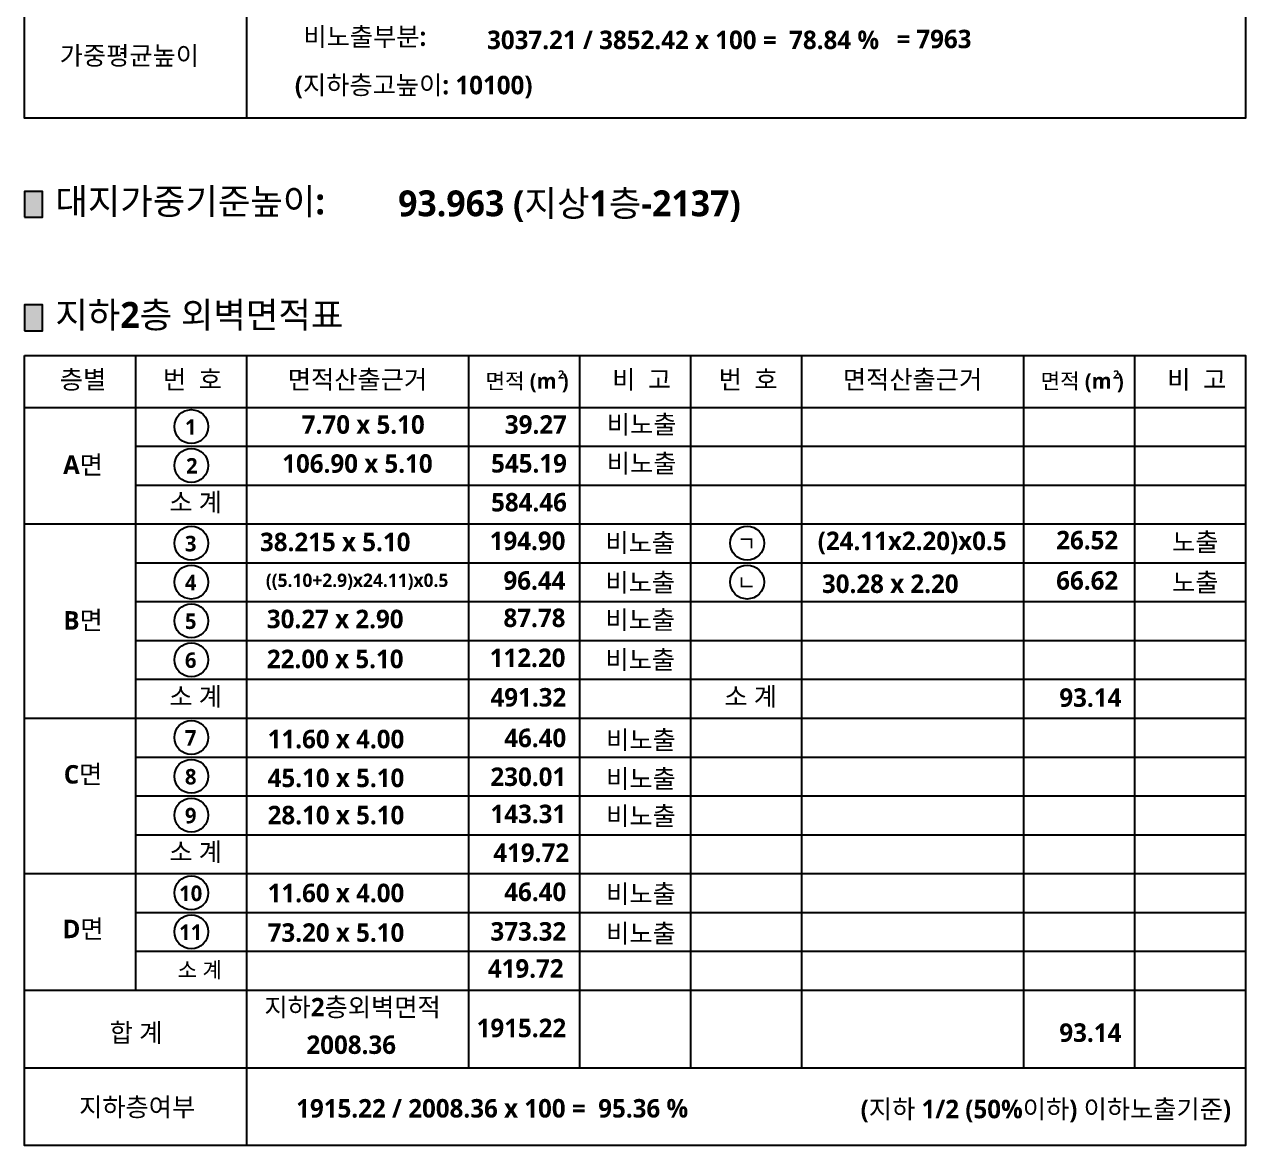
# Model space of a CAD drawing. Header units: millimetres. Extents: x 22503 to 190005487, y 16353 to 455456909.
# Drawn here: x 22503 to 187503, y 167866 to 319354 of the extents above; entities that cross this region are included whole.
import ezdxf
from ezdxf.enums import TextEntityAlignment as Align

# ---------------------------------------------------------------- set-up
doc = ezdxf.new("R2010")
doc.units = ezdxf.units.MM
doc.header["$LTSCALE"] = 400
doc.header["$MEASUREMENT"] = 0
for name, color, linetype in [('A-ANNO-GRA1', 7, 'CONTINUOUS'), ('A-ANNO-GRA2', 4, 'CONTINUOUS'), ('A-ANNO-TEXT2', 3, 'CONTINUOUS'), ('A-ANNO-TEXT3', 7, 'CONTINUOUS'), ('A-ANNO-TITL', 7, 'CONTINUOUS'), ('ETC', 6, 'CONTINUOUS')]:
    doc.layers.add(name, color=color, linetype=linetype)
doc.styles.add('SH_대대리576', font='')
doc.styles.get('SH_대대리576').set_extended_font_data('NanumGothic', bold=True)

msp = doc.modelspace()

# ---------------------------------------------------------------- hatches: boundary and pattern name
at = {"layer": 'A-ANNO-TITL'}
h = msp.add_hatch(color=256, dxfattribs=at)
h.dxf.hatch_style = 1
h.paths.add_polyline_path([(22503.3, 293295.5), (24931.3, 293295.5), (24931.3, 296791.9), (22503.3, 296791.9)])
h = msp.add_hatch(color=256, dxfattribs=at)
h.dxf.hatch_style = 1
h.paths.add_polyline_path([(22503.3, 277962.4), (24931.3, 277962.4), (24931.3, 281458.8), (22503.3, 281458.8)])

# ---------------------------------------------------------------- linework, layer by layer
at = {"layer": 'A-ANNO-GRA1'}
for p, q in [((52503.3, 408204.3), (52503.3, 306704.3)), ((37503.3, 274615.7), (37503.3, 188865.7)), ((52503.3, 274615.7), (52503.3, 167865.7)), ((82503.3, 274615.7), (82503.3, 178365.7)), ((97503.3, 274615.7), (97503.3, 178365.7)), ((112503.3, 274615.7), (112503.3, 178365.7)), ((127503.3, 274615.7), (127503.3, 178365.7)), ((157503.3, 274615.7), (157503.3, 178365.7)), ((172503.3, 274615.7), (172503.3, 178365.7)), ((22503.3, 267615.7), (187503.3, 267615.7)), ((22503.3, 251865.7), (187503.3, 251865.7)), ((22503.3, 225615.7), (187503.3, 225615.7)), ((22503.3, 204615.7), (187503.3, 204615.7)), ((22503.3, 188865.7), (187503.3, 188865.7)), ((22503.3, 178365.7), (187503.3, 178365.7))]:
    msp.add_line(p, q, dxfattribs=at)
for points in [[(22503.3, 408204.3), (187503.3, 408204.3), (187503.3, 306704.3), (22503.3, 306704.3)], [(22503.3, 274615.7), (187503.3, 274615.7), (187503.3, 167865.7), (22503.3, 167865.7)]]:
    msp.add_lwpolyline(points, close=True, dxfattribs=at)
at = {"layer": 'A-ANNO-GRA2', "color": 8}
for p, q in [((37503.3, 262365.7), (187503.3, 262365.7)), ((37503.3, 257115.7), (187503.3, 257115.7)), ((37503.3, 246615.7), (187503.3, 246615.7)), ((37503.3, 241365.7), (187503.3, 241365.7)), ((37503.3, 236115.7), (187503.3, 236115.7)), ((37503.3, 230865.7), (187503.3, 230865.7)), ((37503.3, 220365.7), (187503.3, 220365.7)), ((37503.3, 215115.7), (187503.3, 215115.7)), ((37503.3, 209865.7), (187503.3, 209865.7)), ((37503.3, 209865.7), (187503.3, 209865.7)), ((37503.3, 199365.7), (187503.3, 199365.7)), ((37503.3, 194115.7), (187503.3, 194115.7)), ((37503.3, 194115.7), (187503.3, 194115.7))]:
    msp.add_line(p, q, dxfattribs=at)
at = {"layer": 'A-ANNO-TEXT2'}
for centre in [(45051.4, 265009.5), (45051.4, 259759.5), (45051.4, 249259.5), (120151.4, 249259.5), (45051.4, 244009.5), (120151.4, 244009.5), (45051.4, 238759.5), (45051.4, 233509.5), (45051.4, 223009.5), (45051.4, 217759.5), (45051.4, 212509.5), (45051.4, 202009.5), (45051.4, 196759.5)]:
    msp.add_circle(centre, 2291.6, dxfattribs=at)
at = {"layer": 'A-ANNO-TITL'}
for points in [[(22503.3, 293295.5), (24931.3, 293295.5), (24931.3, 296791.9), (22503.3, 296791.9)], [(22503.3, 277962.4), (24931.3, 277962.4), (24931.3, 281458.8), (22503.3, 281458.8)]]:
    msp.add_lwpolyline(points, close=True, dxfattribs=at)

# ---------------------------------------------------------------- texts
at = {"layer": 'A-ANNO-TEXT2', "style": 'SH_대대리576'}
for s, p in [('1', (44970.4, 264952.5)), ('2', (45121.6, 259727.3)), ('3', (44970.4, 249202.5)), ('ㄱ', (120070.4, 249202.5)), ('4', (44970.4, 243952.5)), ('ㄴ', (120070.4, 243952.5)), ('5', (44970.4, 238702.5)), ('6', (44970.4, 233452.5)), ('7', (44970.4, 222952.5)), ('8', (44970.4, 217702.5)), ('9', (44970.4, 212452.5)), ('10', (44970.4, 201952.5)), ('11', (44970.4, 196702.5))]:
    msp.add_text(s, height=2100, dxfattribs=at).set_placement(p, align=Align.MIDDLE)
for s, p in [('A면', (30424, 258599.8)), ('B면', (30424, 237577.3)), ('C면', (30424, 216777.8)), ('D면', (30424, 195885))]:
    msp.add_text(s, height=2500, dxfattribs=at).set_placement(p, align=Align.CENTER)
for s, height, p in [('소 계', 2500, (49191.9, 253549.2)), ('584.46', 2500, (95800.7, 253549.2)), ('소 계', 2500, (49191.9, 227299.2)), ('491.32', 2500, (95717.2, 227186.2)), ('소 계', 2500, (124191.9, 227299.2)), ('93.14', 2500, (170717.2, 227149.4)), ('소 계', 2500, (49191.9, 206299.2)), ('419.72', 2500, (96101.7, 206188.7)), ('419.72', 2500, (95355.1, 190552)), ('소 계', 2100, (49191.9, 190549.2)), ('합 계', 2500, (41148.7, 181876.4)), ('지하층여부', 2500, (45579, 171813.6))]:
    msp.add_text(s, height=height, dxfattribs=at).set_placement(p, align=Align.RIGHT)
at = {"layer": 'A-ANNO-TEXT3', "style": 'SH_대대리576'}
for s, height, p in [('면적 (m )', 2100, (90419.8, 270122.7)), ('2', 1120, (95014.6, 271500.7)), ('면적 (m )', 2100, (165419.8, 270122.7)), ('2', 1120, (170014.6, 271500.7)), ('비노출', 2500, (105901.2, 264049.2)), ('비노출', 2500, (105901.2, 258799.2)), ('비노출', 2500, (105708.7, 248063.8)), ('노출', 2500, (180708.7, 248155)), ('비노출', 2500, (105708.7, 242701.8)), ('노출', 2500, (180708.7, 242707.1)), ('비노출', 2500, (105708.7, 237655)), ('비노출', 2500, (105708.7, 232255.2)), ('비노출', 2500, (105811.6, 221431.5)), ('비노출', 2500, (105811.6, 216181.5)), ('비노출', 2500, (105811.6, 211160.2)), ('비노출', 2500, (105811.6, 200634.1)), ('비노출', 2500, (105811.6, 195284))]:
    msp.add_text(s, height=height, dxfattribs=at).set_placement(p, align=Align.CENTER)
for s, p in [('7.70 x 5.10', (76593.3, 264049.2)), ('39.27', (95800.7, 264049.2)), ('545.19', (95800.7, 258799.2)), ('194.90', (95608.2, 248335.1)), ('26.52', (170292.7, 248426.4)), ('96.44', (95608.2, 242973.2)), ('66.62', (170292.7, 242973.2)), ('87.78', (95608.2, 237926.4)), ('112.20', (95608.2, 232526.6)), ('46.40', (95711.1, 221702.9)), ('230.01', (95711.1, 216452.9)), ('143.31', (95711.1, 211431.5)), ('46.40', (95711.1, 200905.5)), ('373.32', (95711.1, 195555.4))]:
    msp.add_text(s, height=2500, dxfattribs=at).set_placement(p, align=Align.RIGHT)
for s, height, p in [('106.90 x 5.10', 2500, (67501.2, 260026.1)), ('(24.11x2.20)x0.5', 2500, (142455, 249314.2)), ('38.215 x 5.10', 2500, (64496.8, 249426.2)), ('((5.10+2.9)x24.11)x0.5', 1800, (67455, 244064.2)), ('30.28 x 2.20', 2500, (139496.8, 243779.4)), ('30.27 x 2.90', 2500, (64496.8, 239017.4)), ('22.00 x 5.10', 2500, (64496.8, 233617.6)), ('11.60 x 4.00', 2500, (64599.8, 222793.9)), ('45.10 x 5.10', 2500, (64599.8, 217543.9)), ('28.10 x 5.10', 2500, (64599.8, 212522.6)), ('11.60 x 4.00', 2500, (64599.8, 201996.5)), ('73.20 x 5.10', 2500, (64599.8, 196646.4))]:
    msp.add_text(s, height=height, dxfattribs=at).set_placement(p, align=Align.MIDDLE)
at = {"layer": 'A-ANNO-TITL', "style": 'SH_대대리576'}
for s, p in [('대지가중기준높이:', (26677.6, 293687.5)), ('지하2층 외벽면적표', (26677.6, 278354.4))]:
    msp.add_text(s, height=3500, dxfattribs=at).set_placement(p)
msp.add_text('93.963 (지상1층-2137)', height=3500, dxfattribs=at).set_placement((119295.2, 293430.5), align=Align.RIGHT)
at = {"layer": 'ETC', "style": 'SH_대대리576'}
for s, p in [('비노출부분: ', (77653.9, 316454.3)), ('3037.21 / 3852.42 x 100 =  78.84 %%%', (137990.3, 316015.1)), ('7963', (150469.1, 316136.5)), ('=', (142226.6, 316136.5)), ('가중평균높이', (46096.7, 313892.3)), ('(지하층고높이: 10100)', (91157, 309911.6)), ('지하2층외벽면적', (78750.3, 185317.9)), ('1915.22', (95707, 182512.8)), ('93.14', (170717.2, 181879.7)), ('2008.36', (72712.2, 180248.7)), ('1915.22 / 2008.36 x 100 =  95.36 %%%', (112192.8, 171651.6)), ('(지하 1/2 (50%%%이하) 이하노출기준)', (185549, 171553.6))]:
    msp.add_text(s, height=2500, dxfattribs=at).set_placement(p, align=Align.RIGHT)
for s, p in [('층별', (30424, 270122.7)), ('번  호', (45206.8, 270122.7)), ('면적산출근거', (67502.2, 270122.7)), ('비  고', (105906.4, 270122.7)), ('번  호', (120306.8, 270122.7)), ('면적산출근거', (142502.2, 270122.7)), ('비  고', (180906.4, 270122.7))]:
    msp.add_text(s, height=2500, dxfattribs=at).set_placement(p, align=Align.CENTER)

doc.saveas('drawing.dxf')
